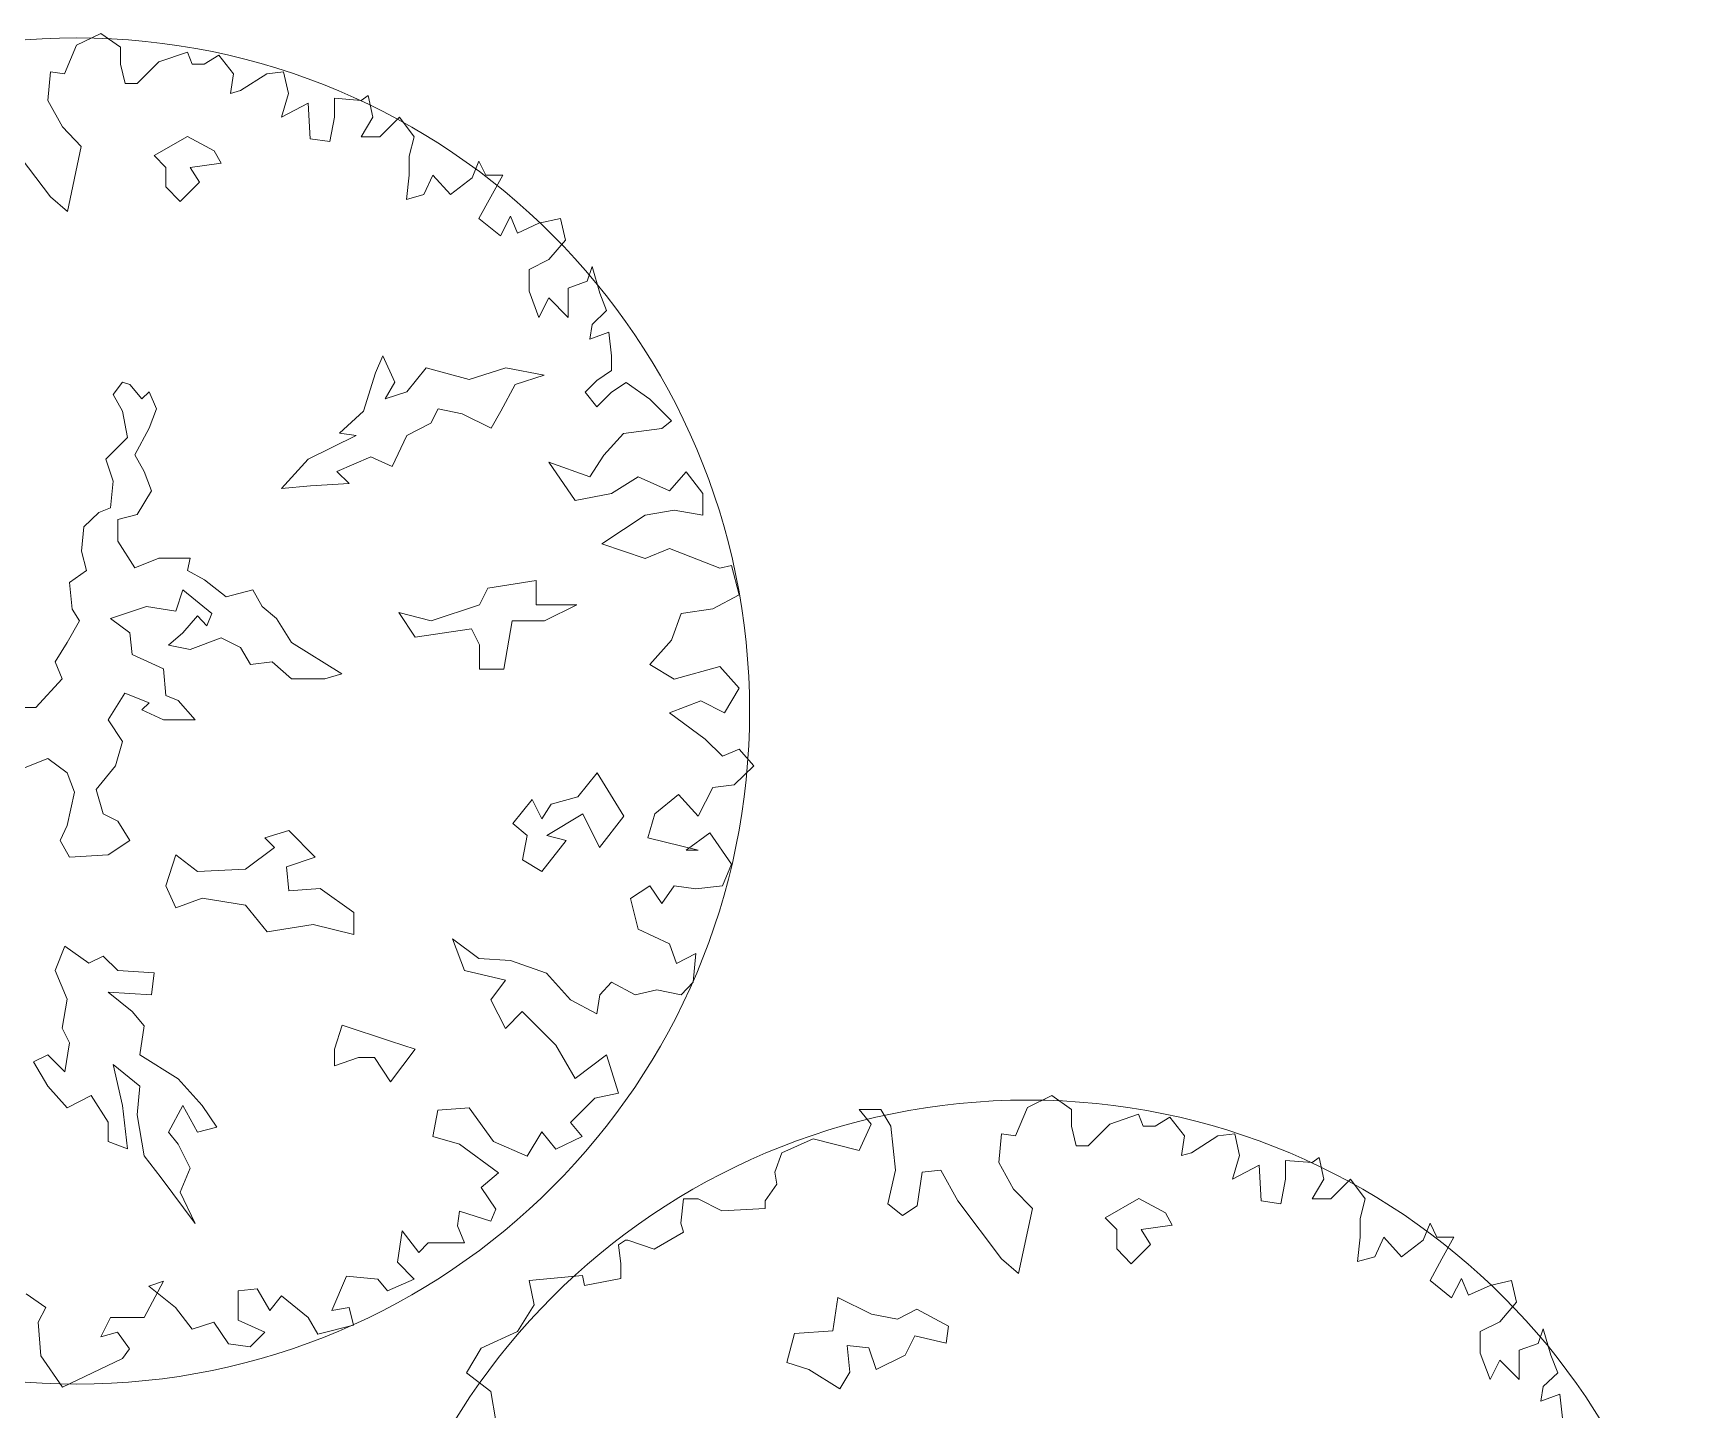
# Model space of a CAD drawing. Header units: millimetres. Extents: x 587797 to 2274247, y 1711 to 439204.
# Drawn here: x 2018272 to 2023150, y 267228 to 271253 of the extents above; entities that cross this region are included whole.
import ezdxf

# ---------------------------------------------------------------- set-up
doc = ezdxf.new("R2010")
doc.units = ezdxf.units.MM
doc.layers.add('finiture', color=7, linetype='Continuous', lineweight=20)

msp = doc.modelspace()

# ---------------------------------------------------------------- linework, layer by layer
at = {"layer": 'finiture'}
for p, q in [((2018397.557, 271218.439), (2018469.001, 271253.155)), ((2018469.001, 271253.155), (2018526.157, 271212.313)), ((2018362.856, 271134.713), (2018397.557, 271218.439)), ((2018526.157, 271212.313), (2018526.157, 271163.303)), ((2018638.426, 271169.429), (2018722.118, 271198.018)), ((2018722.118, 271198.018), (2018736.407, 271163.303)), ((2018771.108, 271163.303), (2018813.974, 271189.85)), ((2018813.974, 271189.85), (2018856.841, 271134.713)), ((2018313.866, 271057.114), (2018322.031, 271140.84)), ((2018322.031, 271140.84), (2018362.856, 271134.713)), ((2018526.157, 271163.303), (2018540.446, 271106.124)), ((2018575.147, 271106.124), (2018638.426, 271169.429)), ((2018736.407, 271163.303), (2018771.108, 271163.303)), ((2018856.841, 271134.713), (2018848.676, 271077.535)), ((2018877.253, 271085.703), (2018954.821, 271134.713)), ((2018954.821, 271134.713), (2019003.812, 271140.84)), ((2019003.812, 271140.84), (2019018.1, 271077.535)), ((2018540.446, 271106.124), (2018575.147, 271106.124)), ((2018848.676, 271077.535), (2018877.253, 271085.703)), ((2018356.732, 270979.514), (2018313.866, 271057.114)), ((2019018.1, 271077.535), (2018997.688, 271008.103)), ((2018997.688, 271008.103), (2019075.256, 271048.945)), ((2019075.256, 271048.945), (2019081.38, 270944.798)), ((2019152.824, 271008.103), (2019152.824, 271063.24)), ((2019152.824, 271063.24), (2019230.392, 271057.114)), ((2019230.392, 271057.114), (2019250.804, 271071.408)), ((2019250.804, 271071.408), (2019265.093, 271008.103)), ((2019138.535, 270936.63), (2019152.824, 271008.103)), ((2019265.093, 271008.103), (2019230.392, 270950.925)), ((2019285.506, 270950.925), (2019342.661, 271008.103)), ((2019342.661, 271008.103), (2019385.527, 270950.925)), ((2018193.431, 270944.798), (2018322.031, 270775.304)), ((2018411.846, 270922.335), (2018356.732, 270979.514)), ((2018723.001, 270951.896), (2018624.648, 270895.499)), ((2018800.965, 270909.898), (2018723.001, 270951.896)), ((2019081.38, 270944.798), (2019138.535, 270936.63)), ((2019230.392, 270950.925), (2019285.506, 270950.925)), ((2019385.527, 270950.925), (2019371.239, 270893.746)), ((2018371.021, 270732.42), (2018411.846, 270922.335)), ((2018624.648, 270895.499), (2018659.431, 270860.701)), ((2018821.355, 270873.901), (2018800.965, 270909.898)), ((2019371.239, 270893.746), (2019371.239, 270838.609)), ((2018659.431, 270860.701), (2018659.431, 270804.305)), ((2018730.198, 270860.701), (2018821.355, 270873.901)), ((2018757.785, 270817.504), (2018730.198, 270860.701)), ((2019554.952, 270830.441), (2019575.365, 270879.451)), ((2019575.365, 270879.451), (2019595.777, 270838.609)), ((2018659.431, 270804.305), (2018701.412, 270761.107)), ((2018701.412, 270761.107), (2018757.785, 270817.504)), ((2019371.239, 270838.609), (2019363.073, 270767.136)), ((2019414.105, 270781.43), (2019440.641, 270838.609)), ((2019440.641, 270838.609), (2019491.673, 270781.43)), ((2019491.673, 270781.43), (2019554.952, 270830.441)), ((2019595.777, 270838.609), (2019644.767, 270838.609)), ((2019644.767, 270838.609), (2019610.066, 270775.304)), ((2018322.031, 270775.304), (2018371.021, 270732.42)), ((2019363.073, 270767.136), (2019414.105, 270781.43)), ((2019610.066, 270775.304), (2019575.365, 270711.999)), ((2019575.365, 270711.999), (2019638.644, 270660.947)), ((2019638.644, 270660.947), (2019667.221, 270718.125)), ((2019667.221, 270718.125), (2019687.634, 270669.115)), ((2019687.634, 270669.115), (2019750.913, 270697.704)), ((2019750.913, 270697.704), (2019814.192, 270711.999)), ((2019814.192, 270711.999), (2019828.481, 270648.694)), ((2019828.481, 270648.694), (2019779.491, 270591.515)), ((2019779.491, 270591.515), (2019722.335, 270562.926)), ((2019722.335, 270562.926), (2019722.335, 270499.621)), ((2019891.76, 270528.21), (2019906.049, 270571.094)), ((2019906.049, 270571.094), (2019928.503, 270493.495)), ((2019722.335, 270499.621), (2019750.913, 270422.021)), ((2019836.646, 270507.789), (2019891.76, 270528.21)), ((2019836.646, 270422.021), (2019836.646, 270507.789)), ((2019750.913, 270422.021), (2019779.491, 270479.2)), ((2019779.491, 270479.2), (2019836.646, 270422.021)), ((2019928.503, 270493.495), (2019948.915, 270442.442)), ((2019906.049, 270401.6), (2019899.925, 270358.716)), ((2019948.915, 270442.442), (2019906.049, 270401.6)), ((2019899.925, 270358.716), (2019955.039, 270379.137)), ((2019955.039, 270379.137), (2019963.204, 270309.706)), ((2019293.933, 270309.935), (2019272.343, 270260.738)), ((2019328.717, 270233.139), (2019293.933, 270309.935)), ((2019963.204, 270309.706), (2019963.204, 270266.822)), ((2019272.343, 270260.738), (2019237.559, 270147.945)), ((2019421.073, 270275.137), (2019364.7, 270204.341)), ((2019547.014, 270240.339), (2019421.073, 270275.137)), ((2019653.764, 270275.137), (2019547.014, 270240.339)), ((2019766.511, 270253.538), (2019653.764, 270275.137)), ((2019963.204, 270266.822), (2019920.338, 270238.233)), ((2018504.704, 270197.142), (2018532.291, 270233.139)), ((2018532.291, 270233.139), (2018553.881, 270225.94)), ((2018553.881, 270225.94), (2018588.665, 270183.942)), ((2019301.13, 270183.942), (2019328.717, 270233.139)), ((2019639.37, 270147.945), (2019681.351, 270225.94)), ((2019681.351, 270225.94), (2019766.511, 270253.538)), ((2019920.338, 270238.233), (2019885.636, 270203.517)), ((2019963.204, 270203.517), (2020006.071, 270232.106)), ((2020006.071, 270232.106), (2020075.473, 270183.096)), ((2018532.291, 270147.945), (2018504.704, 270197.142)), ((2018588.665, 270183.942), (2018610.254, 270204.341)), ((2018610.254, 270204.341), (2018631.844, 270155.144)), ((2019364.7, 270204.341), (2019301.13, 270183.942)), ((2019885.636, 270203.517), (2019920.338, 270160.633)), ((2019920.338, 270160.633), (2019963.204, 270203.517)), ((2020075.473, 270183.096), (2020138.752, 270119.791)), ((2018546.684, 270071.149), (2018532.291, 270147.945)), ((2018631.844, 270155.144), (2018610.254, 270098.747)), ((2019237.559, 270147.945), (2019166.793, 270084.348)), ((2019364.7, 270077.149), (2019434.267, 270113.147)), ((2019434.267, 270113.147), (2019455.857, 270155.144)), ((2019455.857, 270155.144), (2019526.623, 270140.745)), ((2019526.623, 270140.745), (2019610.584, 270098.747)), ((2019610.584, 270098.747), (2019639.37, 270147.945)), ((2020138.752, 270119.791), (2020110.175, 270097.328)), ((2018483.114, 270007.553), (2018546.684, 270071.149)), ((2018610.254, 270098.747), (2018568.274, 270020.752)), ((2019215.97, 270077.149), (2019075.636, 270007.553)), ((2019166.793, 270084.348), (2019215.97, 270077.149)), ((2019321.52, 269985.954), (2019364.7, 270077.149)), ((2019997.905, 270083.033), (2019940.75, 270019.728)), ((2020110.175, 270097.328), (2019997.905, 270083.033)), ((2018568.274, 270020.752), (2018595.861, 269971.555)), ((2019159.596, 269971.555), (2019259.149, 270014.753)), ((2019259.149, 270014.753), (2019321.52, 269985.954)), ((2019940.75, 270019.728), (2019899.925, 269956.423)), ((2018504.704, 269943.957), (2018483.114, 270007.553)), ((2018595.861, 269971.555), (2018617.451, 269915.159)), ((2019075.636, 270007.553), (2018997.672, 269922.358)), ((2019195.579, 269936.757), (2019159.596, 269971.555)), ((2019899.925, 269956.423), (2019779.491, 269999.307)), ((2019779.491, 269999.307), (2019857.059, 269886.992)), ((2020132.629, 269915.581), (2020181.619, 269970.718)), ((2020181.619, 269970.718), (2020230.609, 269907.413)), ((2018497.507, 269865.962), (2018504.704, 269943.957)), ((2018617.451, 269915.159), (2018575.471, 269845.563)), ((2018997.672, 269922.358), (2019082.832, 269929.558)), ((2019082.832, 269929.558), (2019195.579, 269936.757)), ((2019963.204, 269907.413), (2020040.772, 269956.423)), ((2020040.772, 269956.423), (2020132.629, 269915.581)), ((2018462.724, 269851.562), (2018497.507, 269865.962)), ((2019857.059, 269886.992), (2019963.204, 269907.413)), ((2020230.609, 269907.413), (2020230.609, 269844.108)), ((2018419.544, 269809.565), (2018462.724, 269851.562)), ((2018575.471, 269845.563), (2018519.097, 269831.164)), ((2018519.097, 269831.164), (2018519.097, 269767.567)), ((2020061.185, 269844.108), (2019934.626, 269760.382)), ((2020146.918, 269858.403), (2020061.185, 269844.108)), ((2020230.609, 269844.108), (2020146.918, 269858.403)), ((2018412.348, 269738.769), (2018419.544, 269809.565)), ((2018519.097, 269767.567), (2018568.274, 269689.572)), ((2018426.741, 269682.373), (2018412.348, 269738.769)), ((2018568.274, 269689.572), (2018639.041, 269718.37)), ((2018639.041, 269718.37), (2018730.198, 269718.37)), ((2018730.198, 269718.37), (2018723.001, 269682.373)), ((2019934.626, 269760.382), (2020061.185, 269717.498)), ((2020061.185, 269717.498), (2020132.629, 269746.087)), ((2020132.629, 269746.087), (2020279.599, 269688.908)), ((2018377.564, 269647.575), (2018426.741, 269682.373)), ((2018723.001, 269682.373), (2018772.178, 269654.774)), ((2020279.599, 269688.908), (2020314.301, 269697.077)), ((2020314.301, 269697.077), (2020336.755, 269611.309)), ((2018384.76, 269569.579), (2018377.564, 269647.575)), ((2018708.608, 269625.976), (2018688.218, 269563.58)), ((2018793.768, 269556.38), (2018708.608, 269625.976)), ((2018772.178, 269654.774), (2018835.748, 269605.577)), ((2018835.748, 269605.577), (2018913.712, 269625.976)), ((2018913.712, 269625.976), (2018941.299, 269576.779)), ((2019601.297, 269630.207), (2019577.245, 269582.1)), ((2019742.942, 269652.925), (2019601.297, 269630.207)), ((2019742.942, 269582.1), (2019742.942, 269652.925)), ((2018603.058, 269576.779), (2018497.507, 269541.981)), ((2018688.218, 269563.58), (2018603.058, 269576.779)), ((2018941.299, 269576.779), (2018983.279, 269541.981)), ((2019577.245, 269582.1), (2019435.6, 269535.329)), ((2019861.87, 269582.1), (2019742.942, 269582.1)), ((2019766.995, 269535.329), (2019861.87, 269582.1)), ((2020336.755, 269611.309), (2020259.187, 269570.467)), ((2018370.367, 269471.185), (2018406.35, 269534.782)), ((2018406.35, 269534.782), (2018384.76, 269569.579)), ((2018497.507, 269541.981), (2018553.881, 269499.984)), ((2018708.608, 269499.984), (2018751.788, 269549.181)), ((2018751.788, 269549.181), (2018779.375, 269520.382)), ((2018779.375, 269520.382), (2018793.768, 269556.38)), ((2018983.279, 269541.981), (2019026.459, 269471.185)), ((2019435.6, 269535.329), (2019340.725, 269559.383)), ((2019340.725, 269559.383), (2019388.831, 269487.222)), ((2019648.067, 269393.68), (2019672.12, 269535.329)), ((2019672.12, 269535.329), (2019766.995, 269535.329)), ((2020167.33, 269556.172), (2020138.752, 269478.572)), ((2020259.187, 269570.467), (2020167.33, 269556.172)), ((2018553.881, 269499.984), (2018561.078, 269436.387)), ((2018666.628, 269463.986), (2018708.608, 269499.984)), ((2018821.355, 269485.585), (2018730.198, 269450.787)), ((2018877.729, 269456.786), (2018821.355, 269485.585)), ((2019388.831, 269487.222), (2019553.192, 269511.276)), ((2019553.192, 269511.276), (2019577.245, 269464.505)), ((2020138.752, 269478.572), (2020075.473, 269407.099)), ((2018335.584, 269414.789), (2018370.367, 269471.185)), ((2018561.078, 269436.387), (2018652.235, 269394.39)), ((2018730.198, 269450.787), (2018666.628, 269463.986)), ((2018906.515, 269407.589), (2018877.729, 269456.786)), ((2019026.459, 269471.185), (2019173.989, 269379.991)), ((2019577.245, 269464.505), (2019577.245, 269393.68)), ((2018355.974, 269365.592), (2018335.584, 269414.789)), ((2018652.235, 269394.39), (2018659.431, 269316.395)), ((2018970.085, 269414.789), (2018906.515, 269407.589)), ((2019026.459, 269365.592), (2018970.085, 269414.789)), ((2019173.989, 269379.991), (2019124.812, 269365.592)), ((2019577.245, 269393.68), (2019648.067, 269393.68)), ((2020075.473, 269407.099), (2020146.918, 269364.215)), ((2020146.918, 269364.215), (2020279.599, 269400.973)), ((2020279.599, 269400.973), (2020336.755, 269337.668)), ((2018279.21, 269281.597), (2018355.974, 269365.592)), ((2019124.812, 269365.592), (2019026.459, 269365.592)), ((2020336.755, 269337.668), (2020293.888, 269266.194)), ((2018215.64, 269281.597), (2018279.21, 269281.597)), ((2018539.488, 269323.594), (2018490.311, 269245.599)), ((2018610.254, 269294.796), (2018539.488, 269323.594)), ((2018588.665, 269274.397), (2018610.254, 269294.796)), ((2018659.431, 269316.395), (2018695.414, 269301.996)), ((2018695.414, 269301.996), (2018744.591, 269245.599)), ((2020224.485, 269300.91), (2020132.629, 269266.194)), ((2020293.888, 269266.194), (2020224.485, 269300.91)), ((2018490.311, 269245.599), (2018532.291, 269182.003)), ((2018652.235, 269245.599), (2018588.665, 269274.397)), ((2018744.591, 269245.599), (2018652.235, 269245.599)), ((2020132.629, 269266.194), (2020236.733, 269188.595)), ((2018532.291, 269182.003), (2018511.901, 269111.207)), ((2020236.733, 269188.595), (2020287.764, 269139.584)), ((2018313.994, 269132.806), (2018208.443, 269090.808)), ((2018370.367, 269090.808), (2018313.994, 269132.806)), ((2020287.764, 269139.584), (2020336.755, 269160.005)), ((2020336.755, 269160.005), (2020379.621, 269110.995)), ((2018391.957, 269034.412), (2018370.367, 269090.808)), ((2018511.901, 269111.207), (2018455.527, 269041.611)), ((2019921.238, 269090.808), (2019864.864, 269020.013)), ((2019999.201, 268963.616), (2019921.238, 269090.808)), ((2020379.621, 269110.995), (2020322.466, 269055.858)), ((2018455.527, 269041.611), (2018475.918, 268970.816)), ((2020259.187, 269047.69), (2020216.32, 268963.964)), ((2020322.466, 269055.858), (2020259.187, 269047.69)), ((2018370.367, 268936.018), (2018391.957, 269034.412)), ((2019730.528, 269012.813), (2019674.154, 268942.017)), ((2019759.314, 268956.416), (2019730.528, 269012.813)), ((2019786.901, 268998.414), (2019759.314, 268956.416)), ((2019864.864, 269020.013), (2019786.901, 268998.414)), ((2020159.165, 269027.269), (2020089.762, 268970.09)), ((2020216.32, 268963.964), (2020159.165, 269027.269)), ((2018475.918, 268970.816), (2018519.097, 268949.217)), ((2018519.097, 268949.217), (2018553.881, 268892.82)), ((2019674.154, 268942.017), (2019716.134, 268907.219)), ((2019773.707, 268907.219), (2019879.258, 268970.816)), ((2019879.258, 268970.816), (2019928.434, 268872.422)), ((2019928.434, 268872.422), (2019999.201, 268963.616)), ((2020089.762, 268970.09), (2020069.35, 268900.659)), ((2018349.977, 268892.82), (2018370.367, 268936.018)), ((2018377.564, 268843.623), (2018349.977, 268892.82)), ((2018553.881, 268892.82), (2018490.311, 268850.823)), ((2018948.495, 268900.02), (2019019.262, 268921.619)), ((2018977.282, 268872.422), (2018948.495, 268900.02)), ((2019019.262, 268921.619), (2019096.026, 268843.623)), ((2019716.134, 268907.219), (2019702.941, 268836.424)), ((2019759.314, 268801.626), (2019830.081, 268892.82)), ((2019830.081, 268892.82), (2019773.707, 268907.219)), ((2020069.35, 268900.659), (2020216.32, 268863.901)), ((2020181.619, 268863.901), (2020251.022, 268914.954)), ((2020251.022, 268914.954), (2020314.301, 268823.059)), ((2018490.311, 268850.823), (2018377.564, 268843.623)), ((2018659.431, 268759.628), (2018688.218, 268850.823)), ((2018688.218, 268850.823), (2018751.788, 268801.626)), ((2018892.122, 268808.825), (2018977.282, 268872.422)), ((2019096.026, 268843.623), (2019012.065, 268816.025)), ((2020216.32, 268863.901), (2020181.619, 268863.901)), ((2018751.788, 268801.626), (2018892.122, 268808.825)), ((2019012.065, 268816.025), (2019019.262, 268745.229)), ((2019702.941, 268836.424), (2019759.314, 268801.626)), ((2020314.301, 268823.059), (2020287.764, 268759.754)), ((2018688.218, 268696.032), (2018659.431, 268759.628)), ((2019019.262, 268745.229), (2019110.419, 268752.429)), ((2019110.419, 268752.429), (2019208.773, 268681.633)), ((2020075.473, 268759.754), (2020018.318, 268722.996)), ((2020110.175, 268708.702), (2020075.473, 268759.754)), ((2020146.918, 268759.754), (2020110.175, 268708.702)), ((2020210.197, 268751.586), (2020146.918, 268759.754)), ((2020287.764, 268759.754), (2020210.197, 268751.586)), ((2018764.982, 268723.631), (2018688.218, 268696.032)), ((2018892.122, 268703.232), (2018764.982, 268723.631)), ((2018955.692, 268625.236), (2018892.122, 268703.232)), ((2020018.318, 268722.996), (2020040.772, 268633.144)), ((2019090.029, 268646.835), (2018955.692, 268625.236)), ((2019208.773, 268618.037), (2019090.029, 268646.835)), ((2019208.773, 268681.633), (2019208.773, 268618.037)), ((2019575.365, 268547.376), (2019497.797, 268604.555)), ((2019497.797, 268604.555), (2019532.498, 268512.66)), ((2020040.772, 268633.144), (2020132.629, 268590.26)), ((2018363.171, 268583.239), (2018335.584, 268512.443)), ((2018433.937, 268534.042), (2018363.171, 268583.239)), ((2018475.918, 268554.441), (2018433.937, 268534.042)), ((2018519.097, 268512.443), (2018475.918, 268554.441)), ((2019667.221, 268541.25), (2019575.365, 268547.376)), ((2020132.629, 268590.26), (2020153.041, 268533.081)), ((2020153.041, 268533.081), (2020210.197, 268561.671)), ((2020210.197, 268561.671), (2020202.032, 268477.945)), ((2018335.584, 268512.443), (2018370.367, 268428.448)), ((2018624.648, 268505.244), (2018519.097, 268512.443)), ((2018617.451, 268441.648), (2018624.648, 268505.244)), ((2019532.498, 268512.66), (2019652.932, 268484.071)), ((2019773.367, 268504.492), (2019667.221, 268541.25)), ((2019842.77, 268426.892), (2019773.367, 268504.492)), ((2019652.932, 268484.071), (2019610.066, 268426.892)), ((2019963.204, 268477.945), (2019928.503, 268441.187)), ((2020032.607, 268441.187), (2019963.204, 268477.945)), ((2020095.886, 268455.482), (2020032.607, 268441.187)), ((2020167.33, 268441.187), (2020095.886, 268455.482)), ((2020202.032, 268477.945), (2020167.33, 268441.187)), ((2018370.367, 268428.448), (2018355.974, 268343.254)), ((2018561.078, 268392.451), (2018490.311, 268448.847)), ((2018490.311, 268448.847), (2018617.451, 268441.648)), ((2019610.066, 268426.892), (2019652.932, 268343.166)), ((2019920.338, 268386.05), (2019842.77, 268426.892)), ((2019928.503, 268441.187), (2019920.338, 268386.05)), ((2018595.861, 268350.453), (2018561.078, 268392.451)), ((2019175.027, 268352.694), (2019152.311, 268281.869)), ((2019316.672, 268305.923), (2019175.027, 268352.694)), ((2019652.932, 268343.166), (2019701.923, 268392.177)), ((2019701.923, 268392.177), (2019799.903, 268294.156)), ((2018355.974, 268343.254), (2018377.564, 268301.256)), ((2018582.667, 268265.258), (2018595.861, 268350.453)), ((2019388.831, 268281.869), (2019316.672, 268305.923)), ((2018313.994, 268265.258), (2018272.014, 268244.859)), ((2018363.171, 268216.061), (2018313.994, 268265.258)), ((2018377.564, 268301.256), (2018363.171, 268216.061)), ((2018695.414, 268195.662), (2018582.667, 268265.258)), ((2019152.311, 268281.869), (2019152.311, 268233.762)), ((2019152.311, 268233.762), (2019223.133, 268257.816)), ((2019223.133, 268257.816), (2019269.903, 268257.816)), ((2019269.903, 268257.816), (2019316.672, 268186.991)), ((2019316.672, 268186.991), (2019388.831, 268281.869)), ((2019799.903, 268294.156), (2019857.059, 268196.135)), ((2019857.059, 268196.135), (2019948.915, 268265.567)), ((2019948.915, 268265.567), (2019983.617, 268153.251)), ((2018272.014, 268244.859), (2018313.994, 268174.064)), ((2018532.291, 268117.667), (2018504.704, 268237.66)), ((2018504.704, 268237.66), (2018582.667, 268174.064)), ((2018313.994, 268174.064), (2018370.367, 268110.468)), ((2018582.667, 268174.064), (2018575.471, 268090.069)), ((2018764.982, 268117.667), (2018695.414, 268195.662)), ((2018370.367, 268110.468), (2018441.134, 268146.465)), ((2018441.134, 268146.465), (2018490.311, 268068.47)), ((2018546.684, 267990.475), (2018532.291, 268117.667)), ((2018666.628, 268039.672), (2018708.608, 268117.667)), ((2018708.608, 268117.667), (2018751.788, 268039.672)), ((2018808.161, 268054.071), (2018764.982, 268117.667)), ((2019546.787, 268110.367), (2019454.93, 268104.241)), ((2019618.231, 268012.347), (2019546.787, 268110.367)), ((2019914.214, 268138.957), (2019842.77, 268067.483)), ((2019983.617, 268153.251), (2019914.214, 268138.957)), ((2021145.402, 268028.435), (2021180.103, 268112.161)), ((2021180.103, 268112.161), (2021251.547, 268146.877)), ((2021251.547, 268146.877), (2021308.702, 268106.035)), ((2018490.311, 268068.47), (2018490.311, 268012.074)), ((2018575.471, 268090.069), (2018595.861, 267970.076)), ((2019454.93, 268104.241), (2019440.641, 268026.641)), ((2019842.77, 268067.483), (2019877.471, 268026.641)), ((2020722.861, 268063.151), (2020688.159, 268106.035)), ((2020688.159, 268106.035), (2020751.438, 268106.035)), ((2020688.159, 267985.551), (2020722.861, 268063.151)), ((2020751.438, 268106.035), (2020780.016, 268057.025)), ((2021308.702, 268106.035), (2021308.702, 268057.025)), ((2021357.693, 267999.846), (2021420.972, 268063.151)), ((2021420.972, 268063.151), (2021504.663, 268091.74)), ((2021504.663, 268091.74), (2021518.952, 268057.025)), ((2021553.654, 268057.025), (2021596.52, 268083.572)), ((2021596.52, 268083.572), (2021639.387, 268028.435)), ((2018490.311, 268012.074), (2018546.684, 267990.475)), ((2018695.414, 268004.874), (2018666.628, 268039.672)), ((2018751.788, 268039.672), (2018808.161, 268054.071)), ((2019440.641, 268026.641), (2019518.209, 268004.178)), ((2019716.212, 267969.463), (2019618.231, 268012.347)), ((2019759.078, 268040.936), (2019716.212, 267969.463)), ((2019799.903, 267989.884), (2019759.078, 268040.936)), ((2019877.471, 268026.641), (2019799.903, 267989.884)), ((2020461.579, 267979.425), (2020553.436, 268020.267)), ((2020553.436, 268020.267), (2020688.159, 267985.551)), ((2020780.016, 268057.025), (2020794.305, 267928.373)), ((2021096.411, 267950.836), (2021104.576, 268034.562)), ((2021104.576, 268034.562), (2021145.402, 268028.435)), ((2021308.702, 268057.025), (2021322.991, 267999.846)), ((2021518.952, 268057.025), (2021553.654, 268057.025)), ((2021639.387, 268028.435), (2021631.222, 267971.257)), ((2021659.799, 267979.425), (2021737.367, 268028.435)), ((2021737.367, 268028.435), (2021786.357, 268034.562)), ((2021786.357, 268034.562), (2021800.646, 267971.257)), ((2018595.861, 267970.076), (2018645.038, 267906.48)), ((2018730.198, 267934.078), (2018695.414, 268004.874)), ((2019518.209, 268004.178), (2019632.52, 267920.452)), ((2020441.167, 267922.246), (2020461.579, 267979.425)), ((2021322.991, 267999.846), (2021357.693, 267999.846)), ((2021631.222, 267971.257), (2021659.799, 267979.425)), ((2021800.646, 267971.257), (2021780.234, 267901.825)), ((2022012.937, 267950.836), (2022033.35, 267965.13)), ((2022033.35, 267965.13), (2022047.639, 267901.825)), ((2018701.412, 267864.482), (2018730.198, 267934.078)), ((2019632.52, 267920.452), (2019581.488, 267877.568)), ((2020447.291, 267887.531), (2020441.167, 267922.246)), ((2020794.305, 267928.373), (2020771.851, 267830.352)), ((2020857.584, 267824.226), (2020871.873, 267922.246)), ((2020871.873, 267922.246), (2020926.987, 267928.373)), ((2020926.987, 267928.373), (2020975.977, 267838.52)), ((2021139.278, 267873.236), (2021096.411, 267950.836)), ((2021780.234, 267901.825), (2021857.802, 267942.667)), ((2021857.802, 267942.667), (2021863.925, 267838.52)), ((2021935.369, 267901.825), (2021935.369, 267956.962)), ((2021935.369, 267956.962), (2022012.937, 267950.836)), ((2018645.038, 267906.48), (2018744.591, 267772.088)), ((2018744.591, 267772.088), (2018701.412, 267864.482)), ((2019581.488, 267877.568), (2019624.355, 267814.263)), ((2020412.589, 267838.52), (2020447.291, 267887.531)), ((2021194.392, 267816.057), (2021139.278, 267873.236)), ((2021921.081, 267830.352), (2021935.369, 267901.825)), ((2022047.639, 267901.825), (2022012.937, 267844.647)), ((2022068.051, 267844.647), (2022125.207, 267901.825)), ((2022125.207, 267901.825), (2022168.073, 267844.647)), ((2020165.597, 267773.173), (2020173.762, 267844.647)), ((2020173.762, 267844.647), (2020216.628, 267844.647)), ((2020216.628, 267844.647), (2020286.031, 267809.931)), ((2020286.031, 267809.931), (2020412.589, 267816.057)), ((2020412.589, 267816.057), (2020412.589, 267838.52)), ((2020771.851, 267830.352), (2020814.717, 267795.636)), ((2020814.717, 267795.636), (2020857.584, 267824.226)), ((2020975.977, 267838.52), (2021104.576, 267669.026)), ((2021153.567, 267626.142), (2021194.392, 267816.057)), ((2021505.547, 267845.618), (2021407.193, 267789.221)), ((2021583.51, 267803.621), (2021505.547, 267845.618)), ((2021863.925, 267838.52), (2021921.081, 267830.352)), ((2022012.937, 267844.647), (2022068.051, 267844.647)), ((2022168.073, 267844.647), (2022153.784, 267787.468)), ((2019518.209, 267808.137), (2019512.086, 267765.253)), ((2019610.066, 267779.548), (2019518.209, 267808.137)), ((2019624.355, 267814.263), (2019610.066, 267779.548)), ((2020173.762, 267746.626), (2020165.597, 267773.173)), ((2021407.193, 267789.221), (2021441.977, 267754.424)), ((2021512.744, 267754.424), (2021603.901, 267767.623)), ((2021603.901, 267767.623), (2021583.51, 267803.621)), ((2022153.784, 267787.468), (2022153.784, 267732.331)), ((2022337.498, 267724.163), (2022357.91, 267773.173)), ((2022357.91, 267773.173), (2022378.323, 267732.331)), ((2019350.826, 267750.958), (2019336.537, 267659.064)), ((2019399.816, 267687.653), (2019350.826, 267750.958)), ((2019512.086, 267765.253), (2019532.498, 267716.243)), ((2019983.924, 267709.868), (2020004.337, 267724.163)), ((2020004.337, 267724.163), (2020010.461, 267724.163)), ((2020010.461, 267724.163), (2020088.029, 267697.616)), ((2020088.029, 267697.616), (2020173.762, 267746.626)), ((2021441.977, 267754.424), (2021441.977, 267698.027)), ((2021540.331, 267711.226), (2021512.744, 267754.424)), ((2022153.784, 267732.331), (2022145.619, 267660.858)), ((2022196.651, 267675.153), (2022223.187, 267732.331)), ((2022223.187, 267732.331), (2022274.219, 267675.153)), ((2022274.219, 267675.153), (2022337.498, 267724.163)), ((2022378.323, 267732.331), (2022427.313, 267732.331)), ((2022427.313, 267732.331), (2022392.612, 267669.026)), ((2019426.353, 267716.243), (2019399.816, 267687.653)), ((2019483.508, 267716.243), (2019426.353, 267716.243)), ((2019532.498, 267716.243), (2019483.508, 267716.243)), ((2019990.048, 267654.732), (2019983.924, 267709.868)), ((2021441.977, 267698.027), (2021483.957, 267654.83)), ((2021483.957, 267654.83), (2021540.331, 267711.226)), ((2022145.619, 267660.858), (2022196.651, 267675.153)), ((2019336.537, 267659.064), (2019385.527, 267610.054)), ((2019990.048, 267611.848), (2019990.048, 267654.732)), ((2021104.576, 267669.026), (2021153.567, 267626.142)), ((2022392.612, 267669.026), (2022357.91, 267605.721)), ((2018652.715, 267603.927), (2018595.56, 267497.738)), ((2018609.848, 267589.633), (2018652.715, 267603.927)), ((2018687.416, 267526.328), (2018609.848, 267589.633)), ((2018926.244, 267581.464), (2018871.13, 267575.338)), ((2018871.13, 267575.338), (2018871.13, 267489.57)), ((2018962.986, 267518.159), (2018926.244, 267581.464)), ((2019187.525, 267618.222), (2019144.659, 267518.159)), ((2019279.382, 267610.054), (2019187.525, 267618.222)), ((2019307.959, 267575.338), (2019279.382, 267610.054)), ((2019385.527, 267610.054), (2019307.959, 267575.338)), ((2019722.643, 267605.721), (2019877.779, 267620.016)), ((2019736.932, 267534.248), (2019722.643, 267605.721)), ((2019877.779, 267620.016), (2019883.903, 267591.427)), ((2019883.903, 267591.427), (2019990.048, 267611.848)), ((2022357.91, 267605.721), (2022421.189, 267554.669)), ((2022421.189, 267554.669), (2022449.767, 267611.848)), ((2022449.767, 267611.848), (2022470.18, 267562.837)), ((2022470.18, 267562.837), (2022533.459, 267591.427)), ((2022533.459, 267591.427), (2022596.738, 267605.721)), ((2022596.738, 267605.721), (2022611.027, 267542.416)), ((2018307.742, 267526.328), (2018250.587, 267567.169)), ((2018285.288, 267483.443), (2018307.742, 267526.328)), ((2018736.407, 267463.023), (2018687.416, 267526.328)), ((2018997.688, 267561.043), (2018962.986, 267518.159)), ((2019075.256, 267497.738), (2018997.688, 267561.043)), ((2019144.659, 267518.159), (2019195.69, 267526.328)), ((2019195.69, 267526.328), (2019207.938, 267475.275)), ((2019687.942, 267456.648), (2019736.932, 267534.248)), ((2020625.161, 267556.435), (2020610.768, 267458.041)), ((2020723.515, 267507.238), (2020625.161, 267556.435)), ((2022611.027, 267542.416), (2022562.036, 267485.237)), ((2018293.453, 267385.423), (2018285.288, 267483.443)), ((2018497.579, 267497.738), (2018469.001, 267440.559)), ((2018595.56, 267497.738), (2018497.579, 267497.738)), ((2018799.686, 267483.443), (2018736.407, 267463.023)), ((2018842.552, 267420.138), (2018799.686, 267483.443)), ((2018871.13, 267489.57), (2018948.698, 267454.854)), ((2019103.833, 267448.728), (2019075.256, 267497.738)), ((2019207.938, 267475.275), (2019103.833, 267448.728)), ((2020800.279, 267492.839), (2020723.515, 267507.238)), ((2020856.652, 267521.638), (2020800.279, 267492.839)), ((2020949.009, 267472.441), (2020856.652, 267521.638)), ((2022562.036, 267485.237), (2022504.881, 267456.648)), ((2018469.001, 267440.559), (2018517.992, 267454.854)), ((2018517.992, 267454.854), (2018552.693, 267405.844)), ((2018948.698, 267454.854), (2018905.831, 267411.97)), ((2019581.796, 267407.638), (2019687.942, 267456.648)), ((2020498.021, 267450.842), (2020476.431, 267365.647)), ((2020610.768, 267458.041), (2020498.021, 267450.842)), ((2020821.869, 267387.246), (2020850.655, 267443.642)), ((2020850.655, 267443.642), (2020941.812, 267422.044)), ((2020941.812, 267422.044), (2020949.009, 267472.441)), ((2022504.881, 267456.648), (2022504.881, 267393.343)), ((2022674.306, 267421.932), (2022688.595, 267464.817)), ((2022688.595, 267464.817), (2022711.048, 267387.217)), ((2018356.732, 267293.528), (2018293.453, 267385.423)), ((2018532.28, 267377.254), (2018356.732, 267293.528)), ((2018552.693, 267405.844), (2018532.28, 267377.254)), ((2018905.831, 267411.97), (2018842.552, 267420.138)), ((2019538.93, 267336.164), (2019581.796, 267407.638)), ((2020659.945, 267338.049), (2020652.748, 267416.044)), ((2020652.748, 267416.044), (2020716.318, 267408.844)), ((2020716.318, 267408.844), (2020737.908, 267345.248)), ((2020737.908, 267345.248), (2020821.869, 267387.246)), ((2022504.881, 267393.343), (2022533.459, 267315.743)), ((2022619.192, 267401.511), (2022674.306, 267421.932)), ((2022619.192, 267315.743), (2022619.192, 267401.511)), ((2022711.048, 267387.217), (2022731.461, 267336.164)), ((2019610.374, 267281.028), (2019538.93, 267336.164)), ((2020476.431, 267365.647), (2020540.001, 267345.248)), ((2020540.001, 267345.248), (2020631.158, 267288.852)), ((2020631.158, 267288.852), (2020659.945, 267338.049)), ((2022533.459, 267315.743), (2022562.036, 267372.922)), ((2022562.036, 267372.922), (2022619.192, 267315.743)), ((2022731.461, 267336.164), (2022688.595, 267295.322)), ((2019624.663, 267195.26), (2019610.374, 267281.028)), ((2022688.595, 267295.322), (2022682.471, 267252.438)), ((2022682.471, 267252.438), (2022737.585, 267272.859)), ((2022737.585, 267272.859), (2022745.75, 267203.428))]:
    msp.add_line(p, q, dxfattribs=at)
for centre in [(2018398.704, 269271.27), (2021181.25, 266164.992)]:
    msp.add_circle(centre, 1968.5, dxfattribs=at)

doc.saveas('drawing.dxf')
